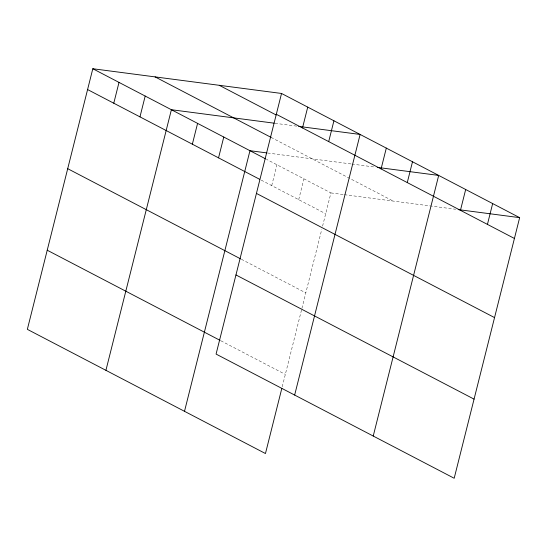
<?xml version="1.0" encoding="UTF-8"?>
<svg xmlns="http://www.w3.org/2000/svg" width="547" height="547" viewBox="0 0 547 547"><rect width="100%" height="100%" fill="white"/><g stroke="black" fill="none" stroke-linecap="round" stroke-linejoin="round"><path stroke-width="0.41" stroke-dasharray="2.73 2.05" d="M271.722 185.59L276.946 164.77M298.703 199.669L303.934 178.848M282.231 386.77L301.718 309.178M301.923 308.364L321.759 229.405M322.586 226.102L330.921 192.92L266.457 159.3M275.038 123.294L296.994 126.172M267.64 153.016L351.085 163.95M351.926 164.059L375.57 167.156M330.921 192.92L343.543 194.575M344.384 194.684L455.678 209.269M271.086 137.393L393.204 201.084M261.227 180.12L325.691 213.74M241.35 259.251L305.814 292.871M220.872 340.781L285.336 374.408"/><path stroke-width="0.82" d="M281.541 93.462L216.079 354.08L454.188 478.263L519.65 217.651L281.541 93.462L92.812 68.737L27.35 329.349L265.459 453.538L281.814 388.418M113.776 103.212L119.007 82.399M139.964 116.873L145.194 96.053M105.927 370.333L171.389 109.715L274.197 123.184M192.353 144.196L197.583 123.376M218.54 157.857L223.771 137.037M184.503 411.317L249.965 150.698L266.799 152.907M302.505 127.943L307.735 107.123M328.699 141.598L333.923 120.784M294.655 395.057L360.117 134.446L298.676 126.391M381.081 168.92L386.312 148.1M407.269 182.582L412.5 161.762M373.232 436.041L438.694 175.423L377.252 167.375M460.451 210.315L465.682 189.501M487.439 224.393L492.662 203.573M458.208 209.597L519.65 217.651M276.31 114.282L514.419 238.465M219.258 85.305L276.132 114.966M155.095 76.895L271.086 137.393M92.812 68.737L265.705 158.91M87.582 89.551L259.729 179.334M256.434 193.412L494.543 317.602M67.705 168.688L240.598 258.861M235.955 274.943L474.064 399.132M47.227 250.218L220.12 340.391"/></g></svg>
